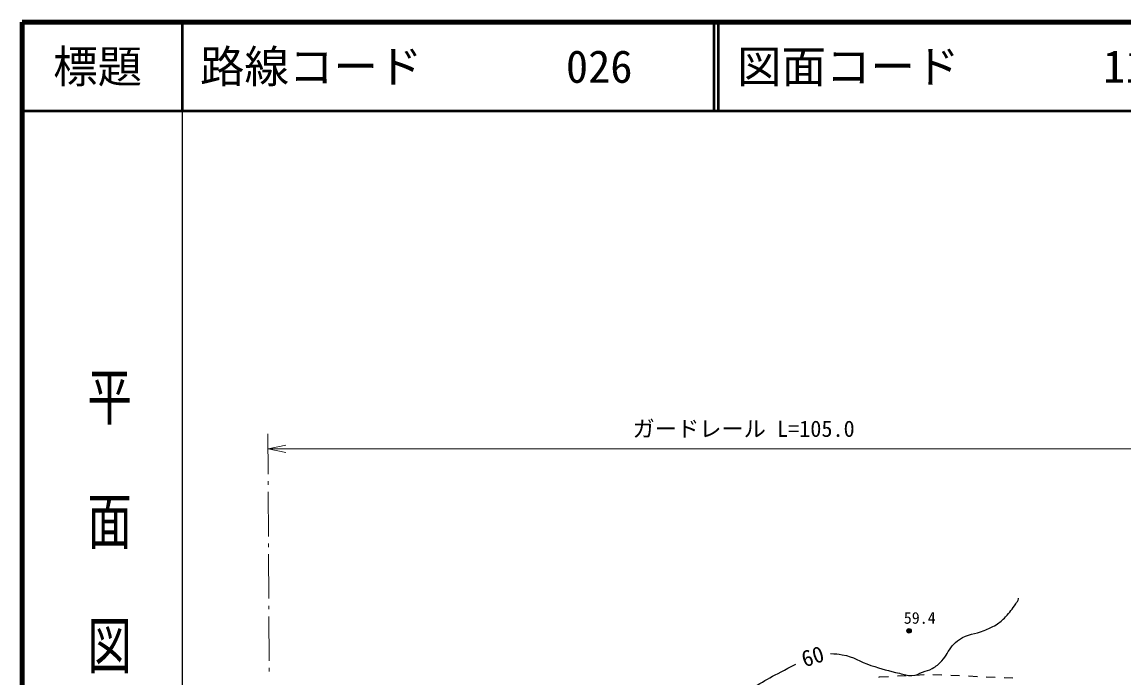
# Model space of a CAD drawing. Units: millimetres, scale not verified. Extents: x 40000 to 680000, y 20000 to 380000.
# Drawn here: x 40000 to 163874, y 306254 to 380000 of the extents above; entities that cross this region are included whole.
import ezdxf
from ezdxf.enums import TextEntityAlignment as Align

# ---------------------------------------------------------------- set-up
doc = ezdxf.new("R2010")
doc.units = ezdxf.units.MM
doc.header["$LTSCALE"] = 1000
for name, color, linetype, lineweight in [('M-BGD', 7, 'Continuous', 25), ('M-BMK-HTXT', 7, 'Continuous', 13), ('M-STR-HTXT', 7, 'Continuous', 13), ('M-TTL', 2, 'Continuous', 140), ('M-TTL-BAND', 7, 'Continuous', 25), ('M-TTL-LINE', 7, 'Continuous', 50)]:
    doc.layers.add(name, color=color, linetype=linetype, lineweight=lineweight)
doc.layers.add('M-TTL-TXT', color=7, linetype='Continuous')
doc.styles.add('@ＭＳ ゴシック', font='')
doc.styles.add('ＭＳ ゴシック', font='')
doc.styles.get('@ＭＳ ゴシック').set_extended_font_data('@MS Gothic')
doc.styles.get('ＭＳ ゴシック').set_extended_font_data('MS Gothic')

msp = doc.modelspace()

# ---------------------------------------------------------------- linework, layer by layer
at = {"layer": 'M-BGD'}
for p, q in [((136329, 306361), (136410, 306372)), ((136410, 306372), (137409, 306425)), ((138407, 306479), (139406, 306532)), ((140404, 306585), (141403, 306638)), ((142402, 306636), (143401, 306596)), ((144400, 306556), (145399, 306516)), ((146399, 306476), (147398, 306435)), ((148397, 306395), (149396, 306355)), ((150395, 306315), (151395, 306274))]:
    msp.add_line(p, q, dxfattribs=at)
for radius in [250, 204, 159, 114, 68.2, 22.7]:
    msp.add_circle((139720, 311552), radius, dxfattribs=at)
for points, knots in [([(130890, 308987), (131486, 308978), (131694, 308938), (132204, 308859), (133528, 308653), (134147, 308081), (135423, 307670), (136666, 307270), (137372, 307072), (138643, 306777), (139184, 306652), (139487, 306516), (140042, 306522), (140529, 306527), (140769, 306741), (141229, 306902), (141664, 307055), (141927, 307102), (142331, 307325), (142795, 307581), (143035, 307779), (143391, 308172), (143934, 308770), (144066, 309241), (144579, 309866), (144847, 310192), (145038, 310346), (145385, 310586), (146328, 311238), (147085, 311150), (148140, 311601), (148678, 311830), (149000, 311926), (149497, 312235), (149956, 312521), (150192, 312726), (150557, 313124), (151049, 313661), (151299, 313989), (151705, 314593), (151844, 314799), (151986, 314909), (152000, 315157), (152001, 315190), (152005, 315206), (152000, 315242)], [0, 0, 0, 0, 1, 1, 1, 2, 2, 2, 3, 3, 3, 4, 4, 4, 5, 5, 5, 6, 6, 6, 7, 7, 7, 8, 8, 8, 9, 9, 9, 10, 10, 10, 11, 11, 11, 12, 12, 12, 13, 13, 13, 14, 14, 14, 15, 15, 15, 15]), ([(119612, 303403), (120537, 304084), (120817, 304260), (121607, 304783), (123618, 306112), (124399, 306451), (126990, 307804)], [0, 0, 0, 0, 1, 1, 1, 2, 2, 2, 2])]:
    msp.add_open_spline(points, degree=3, knots=knots, dxfattribs=at)
at = {"layer": 'M-BMK-HTXT'}
for p, q in [((67643, 333700), (67667, 329177)), ((67672, 328377), (67674, 327977)), ((67678, 327177), (67705, 322177)), ((67710, 321377), (67712, 320977)), ((67716, 320177), (67743, 315177)), ((67748, 314377), (67750, 313977)), ((67754, 313177), (67782, 308177)), ((67786, 307377), (67788, 306977))]:
    msp.add_line(p, q, dxfattribs=at)
at = {"layer": 'M-STR-HTXT'}
for q in [(69652, 332410), (174378, 332010), (69652, 331610)]:
    msp.add_line((67652, 332010), q, dxfattribs=at)
at = {"layer": 'M-TTL'}
for p, q in [((40000, 380000), (40000, 20000)), ((680000, 380000), (40000, 380000))]:
    msp.add_line(p, q, dxfattribs=at)
at = {"layer": 'M-TTL-BAND'}
msp.add_line((58000, 370000), (58000, 20000), dxfattribs=at)
at = {"layer": 'M-TTL-LINE'}
for p, q in [((58000, 380000), (58000, 370000)), ((117750, 380000), (117750, 370000)), ((118250, 380000), (118250, 370000)), ((40000, 370000), (680000, 370000))]:
    msp.add_line(p, q, dxfattribs=at)

# ---------------------------------------------------------------- texts
at = {"layer": 'M-BGD', "style": 'ＭＳ ゴシック'}
msp.add_text('59.4', height=1320, dxfattribs=at).set_placement((139120, 311952), align=Align.BOTTOM_LEFT)
msp.add_text('60', height=1833, rotation=17.669, dxfattribs=at).set_placement((128134, 306909), align=Align.BOTTOM_LEFT)
at = {"layer": 'M-STR-HTXT', "style": 'ＭＳ ゴシック'}
msp.add_text('ガードレール L=105.0', height=1833, dxfattribs=at).set_placement((121113, 332810), align=Align.BOTTOM_CENTER)
at = {"layer": 'M-TTL-BAND', "style": '@ＭＳ ゴシック', "width": 1.4}
msp.add_text('平  面  図', height=3666, rotation=270, dxfattribs=at).set_placement((49777, 306475), align=Align.MIDDLE_RIGHT)
at = {"layer": 'M-TTL-TXT', "style": 'ＭＳ ゴシック'}
msp.add_text('標題', height=3666, dxfattribs=at).set_placement((48500, 375000), align=Align.MIDDLE_CENTER)
for s, p in [('路線コード', (60000, 375000)), ('026', (101142, 375000)), ('図面コード', (120380, 375000)), ('11-0', (161521, 375000))]:
    msp.add_text(s, height=3666, dxfattribs=at).set_placement(p, align=Align.MIDDLE_LEFT)

doc.saveas('drawing.dxf')
